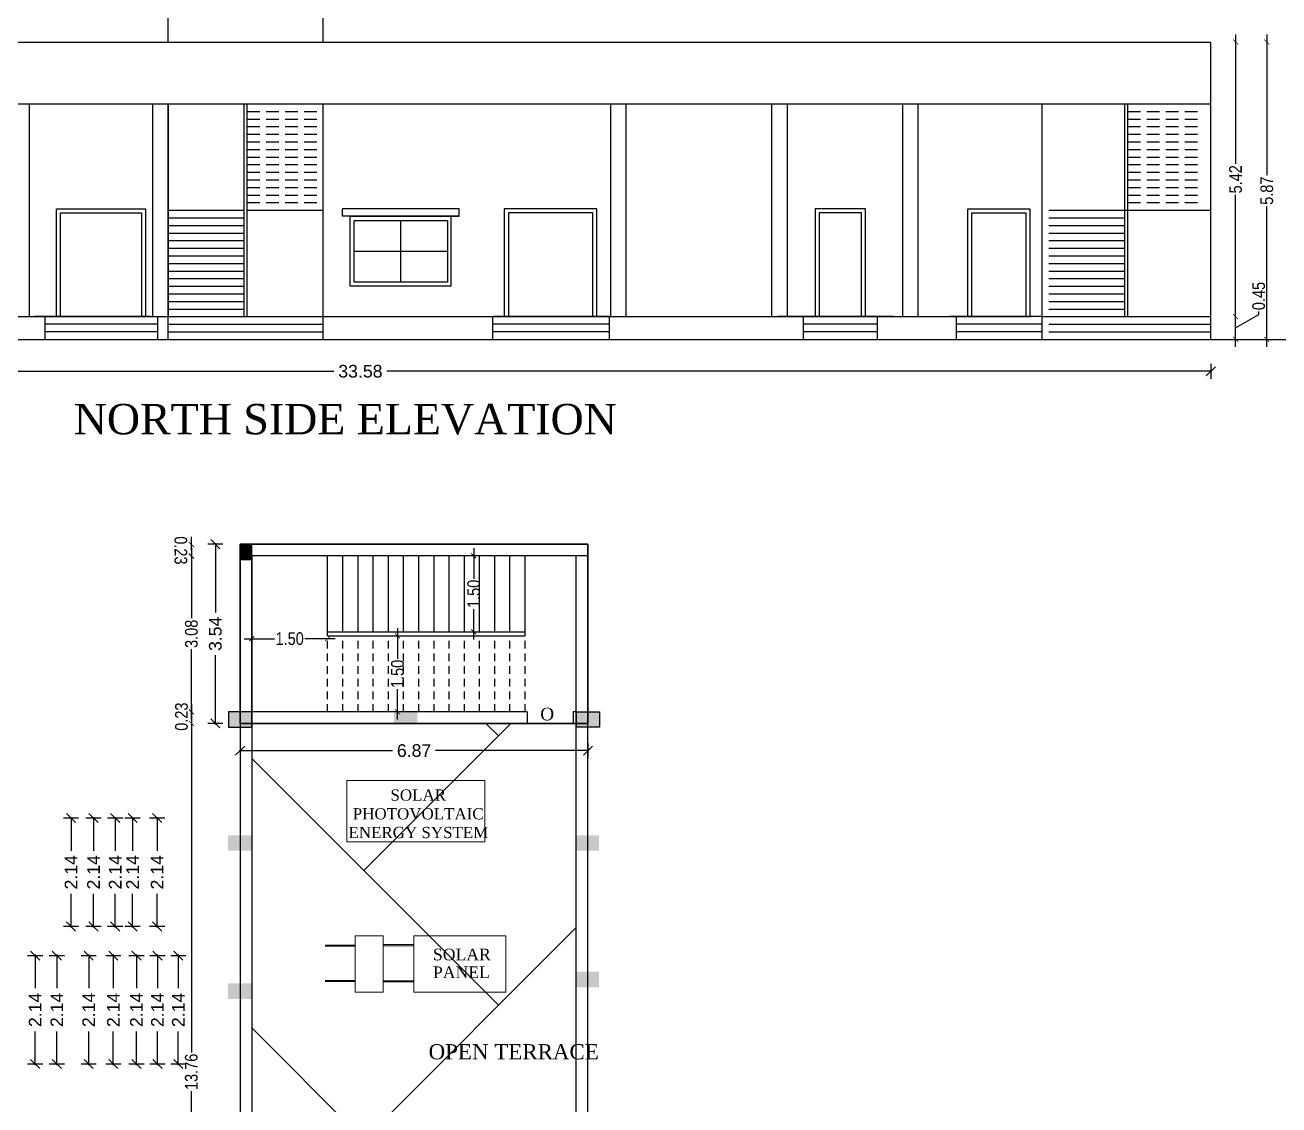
# Model space of a CAD drawing. Header units: metres. Extents: x 0 to 2231, y 0 to 2243.
# Drawn here: x 2164.25 to 2189, y 2190.54 to 2211.86 of the extents above; entities that cross this region are included whole.
import ezdxf

# ---------------------------------------------------------------- set-up
doc = ezdxf.new("R2010")
doc.units = ezdxf.units.M
doc.linetypes.add('DASHED', pattern=[0.75, 0.5, -0.25])
doc.linetypes.add('DASHED2', pattern=[0.375, 0.25, -0.125])
for name, color, linetype in [('BLK_2_FLR_0_WATER_CLOSET', 213, 'Continuous'), ('BLK_2_FLR_1_ROOF_AREA', 54, 'Continuous'), ('BLK_2_STAIR_HEADROOM', 1, 'Continuous')]:
    doc.layers.add(name, color=color, linetype=linetype)
doc.styles.add('DIM', font='swissc.ttf')
doc.styles.get("Standard").update_dxf_attribs({"font": 'arial.ttf'})
doc.styles.add('TIMES NEW ROMAN', font='times.ttf')
doc.dimstyles.new('Din', dxfattribs={"dimscale": 0, "dimtxt": 0.25, "dimasz": 0.1, "dimexe": 0.15, "dimexo": 0.15, "dimgap": 0.03, "dimtad": 0, "dimzin": 0, "dimdsep": 46, "dimtxsty": 'DIM', "dimblk": 'ARCHTICK', "dimcen": 0.09, "dimdle": 0.15, "dimse1": 1, "dimse2": 1, "dimclrd": 256, "dimclre": 256, "dimclrt": 7, "dimadec": 0, "dimazin": 3, "dimtfac": 1, "dimtofl": 0, "dimtmove": 1, "dimatfit": 3, "dimfxl": 0, "dimtolj": 1, "dimtzin": 0, "dimarcsym": 0})
doc.dimstyles.new('STANDARD$0', dxfattribs={"dimtxt": 0.25, "dimasz": 0.18, "dimexe": 0.15, "dimexo": 0.15, "dimgap": 0.1, "dimtad": 0, "dimzin": 0, "dimdsep": 46, "dimtxsty": 'Standard', "dimblk": 'OBLIQUE', "dimcen": 0.0625, "dimdle": 0.02, "dimadec": 0, "dimazin": 0, "dimtfac": 1, "dimtix": 1, "dimtofl": 0, "dimtmove": 2, "dimatfit": 3, "dimldrblk": 'OBLIQUE', "dimfxl": 0, "dimtolj": 1, "dimtzin": 0, "dimarcsym": 0})

# ---------------------------------------------------------------- blocks, each defined once
blk = doc.blocks.new('_ArchTick')
at = {"color": 0, "linetype": 'ByBlock', "const_width": 0.15}
blk.add_lwpolyline([(-0.5, -0.5), (0.5, 0.5)], dxfattribs=at)
blk = doc.blocks.new('*D583')
at = {"lineweight": -2}
for p, q in [((2173.107, 2201.53), (2173.107, 2200.93)), ((2173.107, 2199.73), (2173.107, 2200.33))]:
    blk.add_line(p, q, dxfattribs=at)
at = {"layer": 'Defpoints', "color": 0}
for p in [(2173.223, 2201.38), (2173.107, 2199.88), (2173.223, 2199.88)]:
    blk.add_point(p, dxfattribs=at)
at = {"lineweight": -2, "xscale": 0.1, "yscale": 0.1, "zscale": 0.1}
for p, rotation in [((2173.107, 2201.38), 90), ((2173.107, 2199.88), 270)]:
    blk.add_blockref('_ArchTick', p, dxfattribs=dict(at, rotation=rotation))
at = {"color": 7, "insert": (2173.107, 2200.63), "char_height": 0.25, "attachment_point": 5, "rotation": 90, "style": 'DIM'}
blk.add_mtext('\\A1;1.50', dxfattribs=at)
blk = doc.blocks.new('*D584')
at = {"lineweight": -2}
for p, q in [((2171.602, 2199.95), (2171.602, 2199.35)), ((2171.602, 2198.15), (2171.602, 2198.75))]:
    blk.add_line(p, q, dxfattribs=at)
at = {"layer": 'Defpoints', "color": 0}
for p in [(2171.602, 2199.8), (2171.723, 2199.8), (2171.723, 2198.3)]:
    blk.add_point(p, dxfattribs=at)
at = {"lineweight": -2, "xscale": 0.1, "yscale": 0.1, "zscale": 0.1}
for p, rotation in [((2171.602, 2199.8), 90), ((2171.602, 2198.3), 270)]:
    blk.add_blockref('_ArchTick', p, dxfattribs=dict(at, rotation=rotation))
at = {"color": 7, "insert": (2171.602, 2199.05), "char_height": 0.25, "attachment_point": 5, "rotation": 90, "style": 'DIM'}
blk.add_mtext('\\A1;1.50', dxfattribs=at)
blk = doc.blocks.new('*D585')
at = {"lineweight": -2}
for p, q in [((2168.576, 2199.745), (2169.175, 2199.745)), ((2170.373, 2199.745), (2169.774, 2199.745))]:
    blk.add_line(p, q, dxfattribs=at)
at = {"layer": 'Defpoints', "color": 0}
for p in [(2168.726, 2199.8), (2168.726, 2199.745), (2170.223, 2199.8)]:
    blk.add_point(p, dxfattribs=at)
at = {"lineweight": -2, "xscale": 0.1, "yscale": 0.1, "zscale": 0.1}
for p, rotation in [((2168.726, 2199.745), 179.9999999994431), ((2170.223, 2199.745), 359.9999999994433)]:
    blk.add_blockref('_ArchTick', p, dxfattribs=dict(at, rotation=rotation))
at = {"color": 7, "insert": (2169.474, 2199.745), "char_height": 0.25, "attachment_point": 5, "style": 'DIM'}
blk.add_mtext('\\A1;1.50', dxfattribs=at)
blk = doc.blocks.new('A$C41D80E98')
at = {"lineweight": 13}
blk.add_lwpolyline([(0, 2.37), (1.096, 2.37), (1.096, -0.092), (0, -0.092)], close=True, dxfattribs=at)
at = {"linetype": 'ByBlock', "lineweight": 18, "insert": (0.161, -0.088), "char_height": 0.2, "attachment_point": 1, "rotation": 90}
blk.add_mtext_dynamic_manual_height_columns('{\\fTimes New Roman|b0|i0|c0|p18;\\W5.12754;  \\W1;SOLAR \\P{\\W1.363485; }PHOTOVOLTAIC \\P{\\W0.286337; }ENERGY SYSTEM }', width=2.4665, gutter_width=12.5, heights=[0], dxfattribs=at)
blk = doc.blocks.new('A$C0F376840')
at = {"lineweight": 18}
for p, q in [((0, 1.735), (0, 3.532)), ((0, 3.532), (1.096, 3.532)), ((1.096, 3.532), (1.096, 1.735)), ((1.096, 1.735), (0, 1.735)), ((0.17, 1.136), (0.17, 1.735)), ((0.193, 1.136), (0.193, 1.735)), ((0.875, 1.136), (0.875, 1.735)), ((0.898, 1.136), (0.898, 1.735)), ((0, 1.136), (1.096, 1.136)), ((0, 1.136), (0, 0.588)), ((1.096, 1.136), (1.096, 0.588)), ((0, 0.588), (1.096, 0.588)), ((0.178, 0.588), (0.178, 0)), ((0.2, 0.588), (0.2, 0)), ((0.869, 0.588), (0.869, 0)), ((0.892, 0.588), (0.892, 0))]:
    blk.add_line(p, q, dxfattribs=at)
at = {"lineweight": 13, "style": 'TIMES NEW ROMAN'}
for s, p in [('SOLAR ', (0.477, 2.11)), ('PANEL', (0.825, 2.11))]:
    blk.add_text(s, height=0.2286, rotation=90, dxfattribs=at).set_placement(p)
blk = doc.blocks.new('*D587')
at = {"lineweight": -2}
blk.add_line((2167.532, 2201.753), (2167.535, 2201.223), dxfattribs=at)
at = {"layer": 'Defpoints', "color": 0}
for p in [(2168.726, 2201.61), (2167.534, 2201.373), (2168.727, 2201.38)]:
    blk.add_point(p, dxfattribs=at)
at = {"lineweight": -2, "xscale": 0.1, "yscale": 0.1, "zscale": 0.1}
for p, rotation in [((2167.533, 2201.603), 90.35561954023548), ((2167.534, 2201.373), 270.3556195402355)]:
    blk.add_blockref('_ArchTick', p, dxfattribs=dict(at, rotation=rotation))
at = {"color": 7, "insert": (2167.323, 2201.488), "char_height": 0.25, "attachment_point": 5, "rotation": 270.3556, "style": 'DIM'}
blk.add_mtext('\\A1;0.23', dxfattribs=at)
blk = doc.blocks.new('*D588')
at = {"lineweight": -2}
for p, q in [((2167.534, 2201.531), (2167.534, 2200.147)), ((2167.533, 2198.151), (2167.533, 2199.535))]:
    blk.add_line(p, q, dxfattribs=at)
at = {"layer": 'Defpoints', "color": 0}
for p in [(2168.727, 2201.38), (2167.533, 2198.301), (2168.726, 2198.3)]:
    blk.add_point(p, dxfattribs=at)
at = {"lineweight": -2, "xscale": 0.1, "yscale": 0.1, "zscale": 0.1}
for p, rotation in [((2167.534, 2201.381), 89.97344365436845), ((2167.533, 2198.301), 269.9734436543684)]:
    blk.add_blockref('_ArchTick', p, dxfattribs=dict(at, rotation=rotation))
at = {"color": 7, "insert": (2167.534, 2199.841), "char_height": 0.25, "attachment_point": 5, "rotation": 89.9734, "style": 'DIM'}
blk.add_mtext('\\A1;3.08', dxfattribs=at)
blk = doc.blocks.new('*D589')
at = {"lineweight": -2}
blk.add_line((2167.533, 2198.45), (2167.533, 2197.922), dxfattribs=at)
at = {"layer": 'Defpoints', "color": 0}
for p in [(2168.727, 2198.3), (2167.533, 2198.072), (2168.727, 2198.072)]:
    blk.add_point(p, dxfattribs=at)
at = {"lineweight": -2, "xscale": 0.1, "yscale": 0.1, "zscale": 0.1}
for p, rotation in [((2167.533, 2198.3), 90), ((2167.533, 2198.072), 270)]:
    blk.add_blockref('_ArchTick', p, dxfattribs=dict(at, rotation=rotation))
at = {"color": 7, "insert": (2167.338, 2198.206), "char_height": 0.25, "attachment_point": 5, "rotation": 90, "style": 'DIM'}
blk.add_mtext('\\A1;0.23', dxfattribs=at)
blk = doc.blocks.new('*D430')
at = {"lineweight": -2}
for p, q in [((2167.533, 2198.222), (2167.533, 2191.577)), ((2167.533, 2184.165), (2167.533, 2190.81))]:
    blk.add_line(p, q, dxfattribs=at)
at = {"layer": 'Defpoints', "color": 0}
for p in [(2168.727, 2198.072), (2167.533, 2184.315), (2168.727, 2184.315)]:
    blk.add_point(p, dxfattribs=at)
at = {"lineweight": -2, "xscale": 0.1, "yscale": 0.1, "zscale": 0.1}
for p, rotation in [((2167.533, 2198.072), 90), ((2167.533, 2184.315), 270)]:
    blk.add_blockref('_ArchTick', p, dxfattribs=dict(at, rotation=rotation))
at = {"color": 7, "insert": (2167.533, 2191.193), "char_height": 0.25, "attachment_point": 5, "rotation": 90, "style": 'DIM'}
blk.add_mtext('\\A1;13.76', dxfattribs=at)
blk = doc.blocks.new('*D547')
at = {"lineweight": -2}
for p, q in [((2188.149, 2205.504), (2188.149, 2206.254)), ((2188.149, 2205.879), (2188.605, 2206.147)), ((2188.605, 2206.147), (2188.605, 2206.207))]:
    blk.add_line(p, q, dxfattribs=at)
at = {"layer": 'Defpoints', "color": 0}
for p in [(2187.66, 2206.104), (2188.149, 2206.104), (2187.66, 2205.654)]:
    blk.add_point(p, dxfattribs=at)
at = {"lineweight": -2, "xscale": 0.1, "yscale": 0.1, "zscale": 0.1}
for p, rotation in [((2188.149, 2206.104), 90), ((2188.149, 2205.654), 270)]:
    blk.add_blockref('_ArchTick', p, dxfattribs=dict(at, rotation=rotation))
at = {"color": 7, "insert": (2188.605, 2206.51), "char_height": 0.25, "attachment_point": 5, "rotation": 90, "style": 'DIM'}
blk.add_mtext('\\A1;0.45', dxfattribs=at)
blk = doc.blocks.new('*D548')
at = {"lineweight": -2}
for p, q in [((2188.149, 2211.674), (2188.149, 2209.118)), ((2188.149, 2205.954), (2188.149, 2208.509))]:
    blk.add_line(p, q, dxfattribs=at)
at = {"layer": 'Defpoints', "color": 0}
for p in [(2187.66, 2211.524), (2188.149, 2211.524), (2187.66, 2206.104)]:
    blk.add_point(p, dxfattribs=at)
at = {"lineweight": -2, "xscale": 0.1, "yscale": 0.1, "zscale": 0.1}
for p, rotation in [((2188.149, 2211.524), 90), ((2188.149, 2206.104), 270)]:
    blk.add_blockref('_ArchTick', p, dxfattribs=dict(at, rotation=rotation))
at = {"color": 7, "insert": (2188.149, 2208.814), "char_height": 0.25, "attachment_point": 5, "rotation": 90, "style": 'DIM'}
blk.add_mtext('\\A1;5.42', dxfattribs=at)
blk = doc.blocks.new('*D410')
at = {"lineweight": -2}
for p, q in [((2188.765, 2211.674), (2188.765, 2208.894)), ((2188.765, 2205.504), (2188.765, 2208.283))]:
    blk.add_line(p, q, dxfattribs=at)
at = {"layer": 'Defpoints', "color": 0}
for p in [(2187.66, 2211.524), (2188.765, 2211.524), (2187.66, 2205.654)]:
    blk.add_point(p, dxfattribs=at)
at = {"lineweight": -2, "xscale": 0.1, "yscale": 0.1, "zscale": 0.1}
for p, rotation in [((2188.765, 2211.524), 90), ((2188.765, 2205.654), 270)]:
    blk.add_blockref('_ArchTick', p, dxfattribs=dict(at, rotation=rotation))
at = {"color": 7, "insert": (2188.765, 2208.589), "char_height": 0.25, "attachment_point": 5, "rotation": 90, "style": 'DIM'}
blk.add_mtext('\\A1;5.87', dxfattribs=at)
blk = doc.blocks.new('_Oblique')
at = {"color": 0, "lineweight": -2}
blk.add_line((-0.5, -0.5), (0.5, 0.5), dxfattribs=at)
blk = doc.blocks.new('*D535')
at = {"color": 0, "lineweight": -2}
for p, q in [((2154.08, 2205.174), (2154.08, 2204.874)), ((2187.66, 2205.174), (2187.66, 2204.874)), ((2154.06, 2205.024), (2170.348, 2205.024)), ((2187.68, 2205.024), (2171.392, 2205.024))]:
    blk.add_line(p, q, dxfattribs=at)
at = {"layer": 'Defpoints', "color": 0}
for p in [(2154.08, 2205.654), (2187.66, 2205.654), (2187.66, 2205.024)]:
    blk.add_point(p, dxfattribs=at)
at = {"color": 0, "lineweight": -2, "xscale": 0.18, "yscale": 0.18, "zscale": 0.18, "rotation": 180}
blk.add_blockref('_Oblique', (2154.08, 2205.024), dxfattribs=at)
at = {"color": 0, "lineweight": -2, "xscale": 0.18, "yscale": 0.18, "zscale": 0.18}
blk.add_blockref('_Oblique', (2187.66, 2205.024), dxfattribs=at)
at = {"color": 0, "insert": (2170.87, 2205.024), "char_height": 0.25, "attachment_point": 5}
blk.add_mtext('\\A1;33.58', dxfattribs=at)
blk = doc.blocks.new('*D396')
at = {"layer": 'BLK_2_FLR_0_WATER_CLOSET', "color": 0, "lineweight": -2}
for p, q in [((2165.308, 2196.204), (2165.008, 2196.204)), ((2165.158, 2196.224), (2165.158, 2195.56)), ((2165.158, 2194.044), (2165.158, 2194.708)), ((2165.308, 2194.064), (2165.008, 2194.064))]:
    blk.add_line(p, q, dxfattribs=at)
at = {"layer": 'Defpoints', "color": 0}
for p in [(2165.158, 2196.204), (2165.473, 2196.204), (2165.473, 2194.064)]:
    blk.add_point(p, dxfattribs=at)
at = {"layer": 'BLK_2_FLR_0_WATER_CLOSET', "color": 0, "lineweight": -2, "xscale": 0.18, "yscale": 0.18, "zscale": 0.18}
for p, rotation in [((2165.158, 2196.204), 90), ((2165.158, 2194.064), 270)]:
    blk.add_blockref('_Oblique', p, dxfattribs=dict(at, rotation=rotation))
at = {"layer": 'BLK_2_FLR_0_WATER_CLOSET', "color": 0, "insert": (2165.158, 2195.134), "char_height": 0.25, "attachment_point": 5, "rotation": 90}
blk.add_mtext('\\A1;2.14', dxfattribs=at)
blk = doc.blocks.new('*D397')
at = {"layer": 'BLK_2_FLR_0_WATER_CLOSET', "color": 0, "lineweight": -2}
for p, q in [((2165.751, 2196.204), (2165.451, 2196.204)), ((2165.601, 2196.224), (2165.601, 2195.56)), ((2165.601, 2194.044), (2165.601, 2194.708)), ((2165.751, 2194.064), (2165.451, 2194.064))]:
    blk.add_line(p, q, dxfattribs=at)
at = {"layer": 'Defpoints', "color": 0}
for p in [(2165.601, 2196.204), (2165.915, 2196.204), (2165.915, 2194.064)]:
    blk.add_point(p, dxfattribs=at)
at = {"layer": 'BLK_2_FLR_0_WATER_CLOSET', "color": 0, "lineweight": -2, "xscale": 0.18, "yscale": 0.18, "zscale": 0.18}
for p, rotation in [((2165.601, 2196.204), 90), ((2165.601, 2194.064), 270)]:
    blk.add_blockref('_Oblique', p, dxfattribs=dict(at, rotation=rotation))
at = {"layer": 'BLK_2_FLR_0_WATER_CLOSET', "color": 0, "insert": (2165.601, 2195.134), "char_height": 0.25, "attachment_point": 5, "rotation": 90}
blk.add_mtext('\\A1;2.14', dxfattribs=at)
blk = doc.blocks.new('*D398')
at = {"layer": 'BLK_2_FLR_0_WATER_CLOSET', "color": 0, "lineweight": -2}
for p, q in [((2166.179, 2196.204), (2165.879, 2196.204)), ((2166.029, 2196.224), (2166.029, 2195.56)), ((2166.029, 2194.044), (2166.029, 2194.708)), ((2166.179, 2194.064), (2165.879, 2194.064))]:
    blk.add_line(p, q, dxfattribs=at)
at = {"layer": 'Defpoints', "color": 0}
for p in [(2166.029, 2196.204), (2166.343, 2196.204), (2166.343, 2194.064)]:
    blk.add_point(p, dxfattribs=at)
at = {"layer": 'BLK_2_FLR_0_WATER_CLOSET', "color": 0, "lineweight": -2, "xscale": 0.18, "yscale": 0.18, "zscale": 0.18}
for p, rotation in [((2166.029, 2196.204), 90), ((2166.029, 2194.064), 270)]:
    blk.add_blockref('_Oblique', p, dxfattribs=dict(at, rotation=rotation))
at = {"layer": 'BLK_2_FLR_0_WATER_CLOSET', "color": 0, "insert": (2166.029, 2195.134), "char_height": 0.25, "attachment_point": 5, "rotation": 90}
blk.add_mtext('\\A1;2.14', dxfattribs=at)
blk = doc.blocks.new('*D399')
at = {"layer": 'BLK_2_FLR_0_WATER_CLOSET', "color": 0, "lineweight": -2}
for p, q in [((2166.522, 2196.204), (2166.222, 2196.204)), ((2166.372, 2196.224), (2166.372, 2195.56)), ((2166.372, 2194.044), (2166.372, 2194.708)), ((2166.522, 2194.064), (2166.222, 2194.064))]:
    blk.add_line(p, q, dxfattribs=at)
at = {"layer": 'Defpoints', "color": 0}
for p in [(2166.372, 2196.204), (2166.686, 2196.204), (2166.686, 2194.064)]:
    blk.add_point(p, dxfattribs=at)
at = {"layer": 'BLK_2_FLR_0_WATER_CLOSET', "color": 0, "lineweight": -2, "xscale": 0.18, "yscale": 0.18, "zscale": 0.18}
for p, rotation in [((2166.372, 2196.204), 90), ((2166.372, 2194.064), 270)]:
    blk.add_blockref('_Oblique', p, dxfattribs=dict(at, rotation=rotation))
at = {"layer": 'BLK_2_FLR_0_WATER_CLOSET', "color": 0, "insert": (2166.372, 2195.134), "char_height": 0.25, "attachment_point": 5, "rotation": 90}
blk.add_mtext('\\A1;2.14', dxfattribs=at)
blk = doc.blocks.new('*D400')
at = {"layer": 'BLK_2_FLR_0_WATER_CLOSET', "color": 0, "lineweight": -2}
for p, q in [((2167.007, 2196.204), (2166.707, 2196.204)), ((2166.857, 2196.224), (2166.857, 2195.56)), ((2166.857, 2194.044), (2166.857, 2194.708)), ((2167.007, 2194.064), (2166.707, 2194.064))]:
    blk.add_line(p, q, dxfattribs=at)
at = {"layer": 'Defpoints', "color": 0}
for p in [(2166.857, 2196.204), (2167.171, 2196.204), (2167.171, 2194.064)]:
    blk.add_point(p, dxfattribs=at)
at = {"layer": 'BLK_2_FLR_0_WATER_CLOSET', "color": 0, "lineweight": -2, "xscale": 0.18, "yscale": 0.18, "zscale": 0.18}
for p, rotation in [((2166.857, 2196.204), 90), ((2166.857, 2194.064), 270)]:
    blk.add_blockref('_Oblique', p, dxfattribs=dict(at, rotation=rotation))
at = {"layer": 'BLK_2_FLR_0_WATER_CLOSET', "color": 0, "insert": (2166.857, 2195.134), "char_height": 0.25, "attachment_point": 5, "rotation": 90}
blk.add_mtext('\\A1;2.14', dxfattribs=at)
blk = doc.blocks.new('*D403')
at = {"layer": 'BLK_2_FLR_0_WATER_CLOSET', "color": 0, "lineweight": -2}
for p, q in [((2164.599, 2193.487), (2164.299, 2193.487)), ((2164.449, 2193.507), (2164.449, 2192.843)), ((2164.449, 2191.327), (2164.449, 2191.991)), ((2164.599, 2191.347), (2164.299, 2191.347))]:
    blk.add_line(p, q, dxfattribs=at)
at = {"layer": 'Defpoints', "color": 0}
for p in [(2164.449, 2193.487), (2164.763, 2193.487), (2164.763, 2191.347)]:
    blk.add_point(p, dxfattribs=at)
at = {"layer": 'BLK_2_FLR_0_WATER_CLOSET', "color": 0, "lineweight": -2, "xscale": 0.18, "yscale": 0.18, "zscale": 0.18}
for p, rotation in [((2164.449, 2193.487), 90), ((2164.449, 2191.347), 270)]:
    blk.add_blockref('_Oblique', p, dxfattribs=dict(at, rotation=rotation))
at = {"layer": 'BLK_2_FLR_0_WATER_CLOSET', "color": 0, "insert": (2164.449, 2192.417), "char_height": 0.25, "attachment_point": 5, "rotation": 90}
blk.add_mtext('\\A1;2.14', dxfattribs=at)
blk = doc.blocks.new('*D404')
at = {"layer": 'BLK_2_FLR_0_WATER_CLOSET', "color": 0, "lineweight": -2}
for p, q in [((2165.027, 2193.487), (2164.727, 2193.487)), ((2164.877, 2193.507), (2164.877, 2192.843)), ((2164.877, 2191.327), (2164.877, 2191.991)), ((2165.027, 2191.347), (2164.727, 2191.347))]:
    blk.add_line(p, q, dxfattribs=at)
at = {"layer": 'Defpoints', "color": 0}
for p in [(2164.877, 2193.487), (2165.191, 2193.487), (2165.191, 2191.347)]:
    blk.add_point(p, dxfattribs=at)
at = {"layer": 'BLK_2_FLR_0_WATER_CLOSET', "color": 0, "lineweight": -2, "xscale": 0.18, "yscale": 0.18, "zscale": 0.18}
for p, rotation in [((2164.877, 2193.487), 90), ((2164.877, 2191.347), 270)]:
    blk.add_blockref('_Oblique', p, dxfattribs=dict(at, rotation=rotation))
at = {"layer": 'BLK_2_FLR_0_WATER_CLOSET', "color": 0, "insert": (2164.877, 2192.417), "char_height": 0.25, "attachment_point": 5, "rotation": 90}
blk.add_mtext('\\A1;2.14', dxfattribs=at)
blk = doc.blocks.new('*D405')
at = {"layer": 'BLK_2_FLR_0_WATER_CLOSET', "color": 0, "lineweight": -2}
for p, q in [((2165.656, 2193.487), (2165.356, 2193.487)), ((2165.506, 2193.507), (2165.506, 2192.843)), ((2165.506, 2191.327), (2165.506, 2191.991)), ((2165.656, 2191.347), (2165.356, 2191.347))]:
    blk.add_line(p, q, dxfattribs=at)
at = {"layer": 'Defpoints', "color": 0}
for p in [(2165.506, 2193.487), (2165.82, 2193.487), (2165.82, 2191.347)]:
    blk.add_point(p, dxfattribs=at)
at = {"layer": 'BLK_2_FLR_0_WATER_CLOSET', "color": 0, "lineweight": -2, "xscale": 0.18, "yscale": 0.18, "zscale": 0.18}
for p, rotation in [((2165.506, 2193.487), 90), ((2165.506, 2191.347), 270)]:
    blk.add_blockref('_Oblique', p, dxfattribs=dict(at, rotation=rotation))
at = {"layer": 'BLK_2_FLR_0_WATER_CLOSET', "color": 0, "insert": (2165.506, 2192.417), "char_height": 0.25, "attachment_point": 5, "rotation": 90}
blk.add_mtext('\\A1;2.14', dxfattribs=at)
blk = doc.blocks.new('*D406')
at = {"layer": 'BLK_2_FLR_0_WATER_CLOSET', "color": 0, "lineweight": -2}
for p, q in [((2166.142, 2193.487), (2165.842, 2193.487)), ((2165.992, 2193.507), (2165.992, 2192.843)), ((2165.992, 2191.327), (2165.992, 2191.991)), ((2166.142, 2191.347), (2165.842, 2191.347))]:
    blk.add_line(p, q, dxfattribs=at)
at = {"layer": 'Defpoints', "color": 0}
for p in [(2165.992, 2193.487), (2166.306, 2193.487), (2166.306, 2191.347)]:
    blk.add_point(p, dxfattribs=at)
at = {"layer": 'BLK_2_FLR_0_WATER_CLOSET', "color": 0, "lineweight": -2, "xscale": 0.18, "yscale": 0.18, "zscale": 0.18}
for p, rotation in [((2165.992, 2193.487), 90), ((2165.992, 2191.347), 270)]:
    blk.add_blockref('_Oblique', p, dxfattribs=dict(at, rotation=rotation))
at = {"layer": 'BLK_2_FLR_0_WATER_CLOSET', "color": 0, "insert": (2165.992, 2192.417), "char_height": 0.25, "attachment_point": 5, "rotation": 90}
blk.add_mtext('\\A1;2.14', dxfattribs=at)
blk = doc.blocks.new('*D407')
at = {"layer": 'BLK_2_FLR_0_WATER_CLOSET', "color": 0, "lineweight": -2}
for p, q in [((2166.599, 2193.487), (2166.299, 2193.487)), ((2166.449, 2193.507), (2166.449, 2192.843)), ((2166.449, 2191.327), (2166.449, 2191.991)), ((2166.599, 2191.347), (2166.299, 2191.347))]:
    blk.add_line(p, q, dxfattribs=at)
at = {"layer": 'Defpoints', "color": 0}
for p in [(2166.449, 2193.487), (2166.763, 2193.487), (2166.763, 2191.347)]:
    blk.add_point(p, dxfattribs=at)
at = {"layer": 'BLK_2_FLR_0_WATER_CLOSET', "color": 0, "lineweight": -2, "xscale": 0.18, "yscale": 0.18, "zscale": 0.18}
for p, rotation in [((2166.449, 2193.487), 90), ((2166.449, 2191.347), 270)]:
    blk.add_blockref('_Oblique', p, dxfattribs=dict(at, rotation=rotation))
at = {"layer": 'BLK_2_FLR_0_WATER_CLOSET', "color": 0, "insert": (2166.449, 2192.417), "char_height": 0.25, "attachment_point": 5, "rotation": 90}
blk.add_mtext('\\A1;2.14', dxfattribs=at)
blk = doc.blocks.new('*D408')
at = {"layer": 'BLK_2_FLR_0_WATER_CLOSET', "color": 0, "lineweight": -2}
for p, q in [((2167.014, 2193.487), (2166.714, 2193.487)), ((2166.864, 2193.507), (2166.864, 2192.843)), ((2166.864, 2191.327), (2166.864, 2191.991)), ((2167.014, 2191.347), (2166.714, 2191.347))]:
    blk.add_line(p, q, dxfattribs=at)
at = {"layer": 'Defpoints', "color": 0}
for p in [(2166.864, 2193.487), (2167.178, 2193.487), (2167.178, 2191.347)]:
    blk.add_point(p, dxfattribs=at)
at = {"layer": 'BLK_2_FLR_0_WATER_CLOSET', "color": 0, "lineweight": -2, "xscale": 0.18, "yscale": 0.18, "zscale": 0.18}
for p, rotation in [((2166.864, 2193.487), 90), ((2166.864, 2191.347), 270)]:
    blk.add_blockref('_Oblique', p, dxfattribs=dict(at, rotation=rotation))
at = {"layer": 'BLK_2_FLR_0_WATER_CLOSET', "color": 0, "insert": (2166.864, 2192.417), "char_height": 0.25, "attachment_point": 5, "rotation": 90}
blk.add_mtext('\\A1;2.14', dxfattribs=at)
blk = doc.blocks.new('*D409')
at = {"layer": 'BLK_2_FLR_0_WATER_CLOSET', "color": 0, "lineweight": -2}
for p, q in [((2167.425, 2193.487), (2167.125, 2193.487)), ((2167.275, 2193.507), (2167.275, 2192.843)), ((2167.275, 2191.327), (2167.275, 2191.991)), ((2167.425, 2191.347), (2167.125, 2191.347))]:
    blk.add_line(p, q, dxfattribs=at)
at = {"layer": 'Defpoints', "color": 0}
for p in [(2167.275, 2193.487), (2167.589, 2193.487), (2167.589, 2191.347)]:
    blk.add_point(p, dxfattribs=at)
at = {"layer": 'BLK_2_FLR_0_WATER_CLOSET', "color": 0, "lineweight": -2, "xscale": 0.18, "yscale": 0.18, "zscale": 0.18}
for p, rotation in [((2167.275, 2193.487), 90), ((2167.275, 2191.347), 270)]:
    blk.add_blockref('_Oblique', p, dxfattribs=dict(at, rotation=rotation))
at = {"layer": 'BLK_2_FLR_0_WATER_CLOSET', "color": 0, "insert": (2167.275, 2192.417), "char_height": 0.25, "attachment_point": 5, "rotation": 90}
blk.add_mtext('\\A1;2.14', dxfattribs=at)
blk = doc.blocks.new('*D513')
at = {"layer": 'BLK_2_STAIR_HEADROOM', "color": 0, "lineweight": -2}
for p, q in [((2168.497, 2197.685), (2168.497, 2197.385)), ((2175.363, 2197.685), (2175.363, 2197.385)), ((2168.477, 2197.535), (2171.504, 2197.535)), ((2175.383, 2197.535), (2172.355, 2197.535))]:
    blk.add_line(p, q, dxfattribs=at)
at = {"layer": 'Defpoints', "color": 0}
for p in [(2168.497, 2198.072), (2175.363, 2198.072), (2175.363, 2197.535)]:
    blk.add_point(p, dxfattribs=at)
at = {"layer": 'BLK_2_STAIR_HEADROOM', "color": 0, "lineweight": -2, "xscale": 0.18, "yscale": 0.18, "zscale": 0.18, "rotation": 180}
blk.add_blockref('_Oblique', (2168.497, 2197.535), dxfattribs=at)
at = {"layer": 'BLK_2_STAIR_HEADROOM', "color": 0, "lineweight": -2, "xscale": 0.18, "yscale": 0.18, "zscale": 0.18}
blk.add_blockref('_Oblique', (2175.363, 2197.535), dxfattribs=at)
at = {"layer": 'BLK_2_STAIR_HEADROOM', "color": 0, "insert": (2171.93, 2197.535), "char_height": 0.25, "attachment_point": 5}
blk.add_mtext('\\A1;6.87', dxfattribs=at)
blk = doc.blocks.new('*D469')
at = {"layer": 'BLK_2_STAIR_HEADROOM', "color": 0, "lineweight": -2}
for p, q in [((2168.157, 2201.61), (2167.857, 2201.61)), ((2168.007, 2201.63), (2168.007, 2200.265)), ((2168.007, 2198.052), (2168.007, 2199.417)), ((2168.157, 2198.072), (2167.857, 2198.072))]:
    blk.add_line(p, q, dxfattribs=at)
at = {"layer": 'Defpoints', "color": 0}
for p in [(2168.007, 2201.61), (2168.497, 2201.61), (2168.497, 2198.072)]:
    blk.add_point(p, dxfattribs=at)
at = {"layer": 'BLK_2_STAIR_HEADROOM', "color": 0, "lineweight": -2, "xscale": 0.18, "yscale": 0.18, "zscale": 0.18}
for p, rotation in [((2168.007, 2201.61), 90), ((2168.007, 2198.072), 270)]:
    blk.add_blockref('_Oblique', p, dxfattribs=dict(at, rotation=rotation))
at = {"layer": 'BLK_2_STAIR_HEADROOM', "color": 0, "insert": (2168.007, 2199.841), "char_height": 0.25, "attachment_point": 5, "rotation": 90}
blk.add_mtext('\\A1;3.54', dxfattribs=at)

msp = doc.modelspace()

# ---------------------------------------------------------------- hatches: boundary and pattern name
h = msp.add_hatch(color=256)
h.dxf.hatch_style = 1
h.paths.add_polyline_path([(2168.71485, 2201.6103), (2168.48627, 2201.6103), (2168.48627, 2201.30553), (2168.71485, 2201.30553)])
h = msp.add_hatch(color=256)
h.dxf.hatch_style = 1
h.paths.add_polyline_path([(2168.72555, 2201.6103), (2168.49698, 2201.6103), (2168.49698, 2201.30553), (2168.72555, 2201.30553)])
for points in [[(2168.71485, 2197.99553), (2168.71485, 2198.3003), (2168.2577, 2198.3003), (2168.2577, 2197.99553)], [(2168.72555, 2197.99553), (2168.72555, 2198.3003), (2168.26841, 2198.3003), (2168.26841, 2197.99553)], [(2171.99105, 2198.07173), (2171.99105, 2198.3003), (2171.53391, 2198.3003), (2171.53391, 2198.07173)], [(2175.12341, 2197.99553), (2175.12341, 2198.3003), (2175.58055, 2198.3003), (2175.58055, 2197.99553)], [(2175.13411, 2197.99553), (2175.13411, 2198.3003), (2175.59126, 2198.3003), (2175.59126, 2197.99553)], [(2168.71485, 2195.55932), (2168.71485, 2195.86408), (2168.2577, 2195.86408), (2168.2577, 2195.55932)], [(2175.12341, 2195.55932), (2175.12341, 2195.86408), (2175.58055, 2195.86408), (2175.58055, 2195.55932)], [(2175.12341, 2192.86359), (2175.12341, 2193.16836), (2175.58055, 2193.16836), (2175.58055, 2192.86359)], [(2168.71485, 2192.63359), (2168.71485, 2192.93836), (2168.2577, 2192.93836), (2168.2577, 2192.63359)]]:
    msp.add_hatch(color=256).paths.add_polyline_path(points)
h = msp.add_hatch()
h.set_pattern_fill('AR-HBONE', color=256, scale=0.037)
h.set_pattern_definition([(45, (-68621.0715, -38533.1004), (1e-15, 5.31631162), [11.2776, -3.7592]), (135, (-68618.4133, -38530.4423), (2e-15, 5.31631162), [11.2776, -3.7592])])
h.paths.add_polyline_path([(2175.13268, 2198.07173), (2175.07184, 2198.07173), (2174.16184, 2198.07173), (2168.72698, 2198.07173), (2168.72698, 2184.31498), (2174.16184, 2184.31498), (2175.07184, 2184.31498), (2175.13268, 2184.31498)])
h.paths.add_polyline_path([(2175.13268, 2180.79784), (2175.07184, 2180.79784), (2174.16184, 2180.79784), (2168.72698, 2180.79784), (2168.72698, 2168.46872), (2175.13268, 2168.46872)])

# ---------------------------------------------------------------- linework, layer by layer
for p, q in [((2167.07611, 2211.52369), (2167.07611, 2212.74369)), ((2170.13648, 2211.52369), (2170.13648, 2212.74369)), ((2154.08004, 2211.52369), (2187.65999, 2211.52369)), ((2187.65999, 2205.65369), (2187.65999, 2211.52369)), ((2154.08004, 2210.30369), (2187.65999, 2210.30369)), ((2164.33175, 2210.30369), (2164.33175, 2206.10369)), ((2166.77087, 2206.10369), (2166.77087, 2210.30369)), ((2167.07611, 2205.65369), (2167.07611, 2210.30369)), ((2167.07611, 2210.30369), (2167.07611, 2206.10369)), ((2168.57611, 2206.10369), (2168.57611, 2210.30369)), ((2168.58548, 2210.30369), (2170.09484, 2210.30369)), ((2168.63648, 2206.10369), (2168.63648, 2210.30369)), ((2170.13648, 2205.65369), (2170.13648, 2210.30369)), ((2175.81321, 2206.10369), (2175.81321, 2210.30369)), ((2176.11988, 2206.10369), (2176.11988, 2210.30369)), ((2178.98865, 2210.30369), (2178.98865, 2206.10369)), ((2179.29531, 2210.30369), (2179.29531, 2206.10369)), ((2181.57122, 2210.30369), (2181.57122, 2206.10369)), ((2181.87789, 2210.30369), (2181.87789, 2206.10369)), ((2184.32932, 2205.65369), (2184.32932, 2210.30369)), ((2185.95931, 2206.10369), (2185.95931, 2210.30369)), ((2186.01931, 2206.10369), (2186.01931, 2210.30369)), ((2186.09025, 2210.30369), (2187.59962, 2210.30369)), ((2187.65999, 2205.65369), (2187.65999, 2210.30369)), ((2167.07611, 2208.20369), (2168.57611, 2208.20369)), ((2167.07611, 2208.05369), (2168.57611, 2208.05369)), ((2168.63648, 2208.20369), (2170.13648, 2208.20369)), ((2170.5172, 2208.08369), (2170.51602, 2208.23369)), ((2172.81889, 2208.23369), (2170.5172, 2208.23369)), ((2172.81889, 2208.08369), (2170.5172, 2208.08369)), ((2172.81889, 2208.08369), (2170.5172, 2208.08369)), ((2172.65578, 2208.08369), (2172.81889, 2208.08369)), ((2172.81889, 2208.08369), (2172.81889, 2208.23369)), ((2184.45931, 2208.20369), (2185.96868, 2208.20369)), ((2184.45931, 2208.05369), (2185.95931, 2208.05369)), ((2185.91919, 2208.20369), (2187.65999, 2208.20369)), ((2167.07611, 2207.90369), (2168.57611, 2207.90369)), ((2171.66155, 2208.00369), (2171.66155, 2206.78369)), ((2184.45931, 2207.90369), (2185.95931, 2207.90369)), ((2167.07611, 2207.75369), (2168.57611, 2207.75369)), ((2167.07611, 2207.60369), (2168.57611, 2207.60369)), ((2184.45931, 2207.75369), (2185.95931, 2207.75369)), ((2184.45931, 2207.60369), (2185.95931, 2207.60369)), ((2167.07611, 2207.45369), (2168.57611, 2207.45369)), ((2167.07611, 2207.30369), (2168.57611, 2207.30369)), ((2170.74733, 2207.39369), (2172.58733, 2207.39369)), ((2184.45931, 2207.45369), (2185.95931, 2207.45369)), ((2184.45931, 2207.30369), (2185.95931, 2207.30369)), ((2167.07611, 2207.15369), (2168.57611, 2207.15369)), ((2184.45931, 2207.15369), (2185.95931, 2207.15369)), ((2167.07611, 2207.00369), (2168.57611, 2207.00369)), ((2167.07611, 2206.85369), (2168.57611, 2206.85369)), ((2184.45931, 2207.00369), (2185.95931, 2207.00369)), ((2184.45931, 2206.85369), (2185.95931, 2206.85369)), ((2167.07611, 2206.70369), (2168.57611, 2206.70369)), ((2184.45931, 2206.70369), (2185.95931, 2206.70369)), ((2167.07611, 2206.55369), (2168.57611, 2206.55369)), ((2167.07611, 2206.40369), (2168.57611, 2206.40369)), ((2184.45931, 2206.55369), (2185.95931, 2206.55369)), ((2184.45931, 2206.40369), (2185.95931, 2206.40369)), ((2154.08005, 2206.10369), (2184.09932, 2206.10369)), ((2166.71755, 2206.10369), (2164.42856, 2206.10369)), ((2164.63698, 2206.10369), (2164.63698, 2205.65369)), ((2166.86142, 2206.10369), (2166.86142, 2205.65369)), ((2167.07611, 2206.25369), (2168.57611, 2206.25369)), ((2167.07611, 2206.10369), (2170.13648, 2206.10369)), ((2167.07611, 2206.10369), (2168.45692, 2206.10369)), ((2173.47968, 2206.10369), (2173.47968, 2205.65369)), ((2175.78255, 2206.10369), (2173.49356, 2206.10369)), ((2175.78255, 2206.10369), (2175.78255, 2205.65369)), ((2181.40155, 2206.10369), (2179.11256, 2206.10369)), ((2179.61375, 2206.10369), (2179.61375, 2205.65369)), ((2181.07185, 2206.10369), (2181.07185, 2205.65369)), ((2184.31994, 2206.10369), (2182.49064, 2206.10369)), ((2182.6304, 2206.10369), (2182.6304, 2205.65369)), ((2184.32932, 2206.10369), (2186.09025, 2206.10369)), ((2184.45931, 2206.25369), (2185.95931, 2206.25369)), ((2184.58088, 2206.10369), (2187.65999, 2206.10369)), ((2166.86142, 2205.95369), (2164.63698, 2205.95369)), ((2167.07611, 2205.95369), (2170.13648, 2205.95369)), ((2175.78255, 2205.95369), (2173.47968, 2205.95369)), ((2181.07185, 2205.95369), (2179.61375, 2205.95369)), ((2184.31994, 2205.95369), (2182.6304, 2205.95369)), ((2184.45931, 2205.95369), (2187.65999, 2205.95369)), ((2150.84005, 2205.65369), (2191.21422, 2205.65369)), ((2166.86142, 2205.80369), (2164.63698, 2205.80369)), ((2167.07611, 2205.80369), (2170.13648, 2205.80369)), ((2175.78255, 2205.80369), (2173.47968, 2205.80369)), ((2181.07185, 2205.80369), (2179.61375, 2205.80369)), ((2184.31994, 2205.80369), (2182.6304, 2205.80369)), ((2184.45931, 2205.80369), (2187.65999, 2205.80369)), ((2168.72555, 2198.3003), (2168.72555, 2201.3803)), ((2175.36268, 2201.3803), (2168.72555, 2201.3803)), ((2170.22318, 2199.8803), (2170.22318, 2201.3803)), ((2170.52318, 2199.8803), (2170.52318, 2201.3803)), ((2170.82318, 2199.8803), (2170.82318, 2201.3803)), ((2171.12318, 2199.8803), (2171.12318, 2201.3803)), ((2171.42318, 2199.8803), (2171.42318, 2201.3803)), ((2171.72318, 2199.8803), (2171.72318, 2201.3803)), ((2172.02318, 2199.8803), (2172.02318, 2201.3803)), ((2172.32318, 2199.8803), (2172.32318, 2201.3803)), ((2172.62318, 2199.8803), (2172.62318, 2201.3803)), ((2172.92318, 2199.8803), (2172.92318, 2201.3803)), ((2173.22318, 2199.8803), (2173.22318, 2201.3803)), ((2173.52318, 2199.8803), (2173.52318, 2201.3803)), ((2173.82318, 2199.8803), (2173.82318, 2201.3803)), ((2174.12318, 2199.8803), (2174.12318, 2201.3803)), ((2168.49698, 2200.1103), (2168.49698, 2200.1103)), ((2168.49698, 2200.0303), (2168.49698, 2200.0303)), ((2170.22318, 2199.8803), (2174.12478, 2199.8803)), ((2174.12478, 2199.8003), (2174.12478, 2199.8803)), ((2170.22318, 2199.8003), (2174.12478, 2199.8003)), ((2174.16184, 2198.3003), (2168.72555, 2198.3003)), ((2174.16184, 2198.3003), (2174.16184, 2198.07173)), ((2175.13411, 2198.3003), (2175.07184, 2198.3003)), ((2175.07184, 2198.3003), (2175.07184, 2198.07173)), ((2174.16184, 2198.07173), (2168.49698, 2198.07173)), ((2174.16184, 2198.07173), (2175.07184, 2198.07173)), ((2175.13411, 2198.07173), (2175.07184, 2198.07173))]:
    msp.add_line(p, q)
at = {"linetype": 'DASHED2'}
for p, q in [((2168.64585, 2210.30369), (2170.15522, 2210.30369)), ((2186.15063, 2210.30369), (2187.65999, 2210.30369)), ((2168.63648, 2210.15369), (2170.13648, 2210.15369)), ((2186.01931, 2210.15369), (2187.42999, 2210.15369)), ((2168.63648, 2210.00369), (2170.13648, 2210.00369)), ((2168.63648, 2209.85369), (2170.13648, 2209.85369)), ((2186.01931, 2210.00369), (2187.42999, 2210.00369)), ((2186.01931, 2209.85369), (2187.42999, 2209.85369)), ((2168.63648, 2209.70369), (2170.13648, 2209.70369)), ((2168.63648, 2209.55369), (2170.13648, 2209.55369)), ((2186.01931, 2209.70369), (2187.42999, 2209.70369)), ((2186.01931, 2209.55369), (2187.42999, 2209.55369)), ((2168.63648, 2209.40369), (2170.13648, 2209.40369)), ((2186.01931, 2209.40369), (2187.42999, 2209.40369)), ((2168.63648, 2209.25369), (2170.13648, 2209.25369)), ((2168.63648, 2209.10369), (2170.13648, 2209.10369)), ((2186.01931, 2209.25369), (2187.42999, 2209.25369)), ((2186.01931, 2209.10369), (2187.42999, 2209.10369)), ((2168.63648, 2208.95369), (2170.13648, 2208.95369)), ((2168.63648, 2208.80369), (2170.13648, 2208.80369)), ((2186.01931, 2208.95369), (2187.42999, 2208.95369)), ((2186.01931, 2208.80369), (2187.42999, 2208.80369)), ((2168.63648, 2208.65369), (2170.13648, 2208.65369)), ((2186.01931, 2208.65369), (2187.42999, 2208.65369)), ((2168.63648, 2208.50369), (2170.13648, 2208.50369)), ((2168.63648, 2208.35369), (2170.13648, 2208.35369)), ((2186.01931, 2208.50369), (2187.42999, 2208.50369)), ((2186.01931, 2208.35369), (2187.42999, 2208.35369))]:
    msp.add_line(p, q, dxfattribs=at)
at = {"linetype": 'DASHED', "ltscale": 0.3}
for p, q in [((2170.22318, 2198.3003), (2170.22318, 2199.8803)), ((2170.52318, 2198.3003), (2170.52318, 2199.8003)), ((2170.82318, 2198.3003), (2170.82318, 2199.8003)), ((2171.12318, 2198.3003), (2171.12318, 2199.8003)), ((2171.42318, 2198.3003), (2171.42318, 2199.8003)), ((2171.72318, 2198.3003), (2171.72318, 2199.8003)), ((2172.02318, 2198.3003), (2172.02318, 2199.8003)), ((2172.32318, 2198.3003), (2172.32318, 2199.8003)), ((2172.62318, 2198.3003), (2172.62318, 2199.8003)), ((2172.92318, 2198.3003), (2172.92318, 2199.8003)), ((2173.22318, 2198.3003), (2173.22318, 2199.8003)), ((2173.52318, 2198.3003), (2173.52318, 2199.8003)), ((2173.82318, 2198.3003), (2173.82318, 2199.8003)), ((2174.12318, 2198.3003), (2174.12318, 2199.8003))]:
    msp.add_line(p, q, dxfattribs=at)
for points in [[(2164.86842, 2206.10369), (2164.86842, 2208.23369), (2166.62842, 2208.23369), (2166.62842, 2206.10369)], [(2164.94842, 2206.10369), (2164.94842, 2208.15369), (2166.54842, 2208.15369), (2166.54842, 2206.10369)], [(2175.54111, 2206.10369), (2175.54111, 2208.23369), (2173.71111, 2208.23369), (2173.71111, 2206.10369)], [(2175.46111, 2206.10369), (2175.46111, 2208.15369), (2173.79111, 2208.15369), (2173.79111, 2206.10369)], [(2180.84041, 2206.10369), (2180.84041, 2208.23369), (2179.84518, 2208.23369), (2179.84518, 2206.10369)], [(2180.76041, 2206.10369), (2180.76041, 2208.15369), (2179.92518, 2208.15369), (2179.92518, 2206.10369)], [(2182.86184, 2206.10369), (2182.86184, 2208.23369), (2184.08851, 2208.23369), (2184.08851, 2206.10369)], [(2182.94184, 2206.10369), (2182.94184, 2208.15369), (2184.00851, 2208.15369), (2184.00851, 2206.10369)]]:
    msp.add_lwpolyline(points)
for points in [[(2170.66733, 2208.08369), (2172.65578, 2208.08369), (2172.65578, 2206.70369), (2170.66733, 2206.70369)], [(2170.74733, 2208.00369), (2172.58733, 2208.00369), (2172.58733, 2206.78369), (2170.74733, 2206.78369)], [(2168.49698, 2201.30553), (2168.72555, 2201.30553), (2168.72555, 2201.6103), (2168.49698, 2201.6103)], [(2175.36268, 2201.6103), (2168.49698, 2201.6103), (2168.49698, 2198.07173), (2175.36268, 2198.07173)], [(2168.72698, 2201.3803), (2168.72698, 2168.46872), (2175.13268, 2168.46872), (2175.13268, 2201.3803)], [(2168.72555, 2197.99553), (2168.72555, 2198.3003), (2168.26841, 2198.3003), (2168.26841, 2197.99553)], [(2175.13411, 2197.99553), (2175.13411, 2198.3003), (2175.59126, 2198.3003), (2175.59126, 2197.99553)]]:
    msp.add_lwpolyline(points, close=True)
at = {"layer": 'BLK_2_FLR_1_ROOF_AREA', "color": 54}
msp.add_lwpolyline([(2168.49698, 2201.6103), (2168.49698, 2168.23872), (2175.36268, 2168.23872), (2175.36268, 2201.6103)], close=True, dxfattribs=at)
at = {"layer": 'BLK_2_STAIR_HEADROOM', "color": 1}
msp.add_lwpolyline([(2168.49698, 2201.6103), (2175.36268, 2201.6103), (2175.36268, 2198.07173), (2168.49698, 2198.07173)], close=True, dxfattribs=at)

# ---------------------------------------------------------------- block references
at = {"rotation": 269.9999999999999}
for name, p, xscale, yscale, zscale in [('A$C41D80E98', (2170.70279, 2196.94692), 1.107700410485018, 1.107700410485018, 1.107700410485018), ('A$C0F376840', (2170.17147, 2193.87654), 1.009865142977552, 1.009865142977552, 1.009865142977552)]:
    msp.add_blockref(name, p, dxfattribs=dict(at, xscale=xscale, yscale=yscale, zscale=zscale))

# ---------------------------------------------------------------- texts
at = {"attachment_point": 9}
for s, insert, char_height, width in [('{\\fTimes New Roman|b0|i0|c0|p18;NORTH SIDE ELEVATION}', (2175.93322, 2203.7663), 0.6, 35.9937113), ('{\\fTimes New Roman|b0|i0|c0|p18;\\W1.82856; \\W1;OPEN TERRACE}', (2175.57662, 2191.4361), 0.3, 7.0776506)]:
    msp.add_mtext(s, dxfattribs=dict(at, insert=insert, char_height=char_height, width=width))
at = {"insert": (2174.69536, 2198.1295), "char_height": 0.25, "attachment_point": 9, "rotation": 0.599542}
msp.add_mtext_dynamic_manual_height_columns('{\\fTimes New Roman|b0|i0|c0|p18;O}', width=0.3361048, gutter_width=12.5, heights=[0], dxfattribs=at)

# ---------------------------------------------------------------- dimensions: what is measured, and where the dimension line sits
for p1, p2, distance, picture, middle in [((2187.65999, 2206.10369), (2187.65999, 2211.52369), -0.48898, '*D548', (2188.14898, 2208.81369)), ((2187.65999, 2205.65369), (2187.65999, 2211.52369), -1.10456, '*D410', (2188.76455, 2208.58869)), ((2168.72698, 2201.3803), (2168.72555, 2198.3003), -1.19276, '*D588', (2167.5335, 2199.84085)), ((2173.22318, 2201.3803), (2173.22318, 2199.8803), -0.11582, '*D583', (2173.10736, 2200.6303)), ((2170.22318, 2199.8003), (2168.72555, 2199.8003), 0.05577, '*D585', (2169.47436, 2199.74453)), ((2171.72318, 2198.3003), (2171.72318, 2199.8003), 0.12162, '*D584', (2171.60155, 2199.0503)), ((2168.72698, 2198.07173), (2168.72698, 2184.31498), -1.19419, '*D430', (2167.53279, 2191.19335))]:
    dim = msp.add_aligned_dim(p1=p1, p2=p2, distance=distance, dimstyle='Din', override={"dimscale": 1, "dimpost": '\\X'})
    dim.commit()
    dim.dimension.update_dxf_attribs({"geometry": picture, "text_midpoint": middle})
for base, p1, p2, angle, picture, middle in [((2188.14898, 2206.10369), (2187.65999, 2205.65369), (2187.65999, 2206.10369), 90, '*D547', (2188.60464, 2206.23692)), ((2167.53427, 2201.3729), (2168.72555, 2201.6103), (2168.72698, 2201.3803), 270.35562, '*D587', (2167.32306, 2201.4879)), ((2167.53279, 2198.07173), (2168.72698, 2198.3003), (2168.72698, 2198.07173), 270, '*D589', (2167.33791, 2198.20601))]:
    dim = msp.add_linear_dim(base=base, p1=p1, p2=p2, angle=angle, dimstyle='Din', override={"dimscale": 1, "dimpost": '\\X'})
    dim.commit()
    dim.dimension.update_dxf_attribs({"geometry": picture, "text_midpoint": middle, "dimtype": 161})
dim = msp.add_linear_dim(base=(2187.65999, 2205.02387), p1=(2154.08005, 2205.65369), p2=(2187.65999, 2205.65369), dimstyle='STANDARD$0')
dim.commit()
dim.dimension.update_dxf_attribs({"geometry": '*D535', "text_midpoint": (2170.87002, 2205.02387)})
at = {"layer": 'BLK_2_FLR_0_WATER_CLOSET', "color": 1}
for p1, p2, picture, middle in [((2165.47256, 2194.06389), (2165.47256, 2196.20389), '*D396', (2165.15848, 2195.13389)), ((2165.91497, 2194.06389), (2165.91497, 2196.20389), '*D397', (2165.60089, 2195.13389)), ((2166.34335, 2194.06389), (2166.34335, 2196.20389), '*D398', (2166.02926, 2195.13389)), ((2166.68586, 2194.06389), (2166.68586, 2196.20389), '*D399', (2166.37178, 2195.13389)), ((2167.1713, 2194.06389), (2167.1713, 2196.20389), '*D400', (2166.85722, 2195.13389))]:
    dim = msp.add_aligned_dim(p1=p1, p2=p2, distance=0.31408, dimstyle='STANDARD$0', dxfattribs=at)
    dim.commit()
    dim.dimension.update_dxf_attribs({"geometry": picture, "text_midpoint": middle})
at = {"layer": 'BLK_2_FLR_0_WATER_CLOSET', "color": 2}
for p1, p2, picture, middle in [((2164.76259, 2191.347), (2164.76259, 2193.487), '*D403', (2164.4485, 2192.417)), ((2165.19134, 2191.347), (2165.19134, 2193.487), '*D404', (2164.87726, 2192.417)), ((2165.82025, 2191.347), (2165.82025, 2193.487), '*D405', (2165.50617, 2192.417)), ((2166.30606, 2191.347), (2166.30606, 2193.487), '*D406', (2165.99198, 2192.417)), ((2166.76344, 2191.347), (2166.76344, 2193.487), '*D407', (2166.44935, 2192.417)), ((2167.17797, 2191.347), (2167.17797, 2193.487), '*D408', (2166.86389, 2192.417)), ((2167.58866, 2191.347), (2167.58866, 2193.487), '*D409', (2167.27458, 2192.417))]:
    dim = msp.add_aligned_dim(p1=p1, p2=p2, distance=0.31408, dimstyle='STANDARD$0', dxfattribs=at)
    dim.commit()
    dim.dimension.update_dxf_attribs({"geometry": picture, "text_midpoint": middle})
at = {"layer": 'BLK_2_STAIR_HEADROOM', "color": 1}
for p2, distance, picture, middle in [((2168.49698, 2201.6103), 0.49047, '*D469', (2168.00651, 2199.84101)), ((2175.36268, 2198.07173), -0.53705, '*D513', (2171.92983, 2197.53467))]:
    dim = msp.add_aligned_dim(p1=(2168.49698, 2198.07173), p2=p2, distance=distance, dimstyle='STANDARD$0', dxfattribs=at)
    dim.commit()
    dim.dimension.update_dxf_attribs({"geometry": picture, "text_midpoint": middle})

doc.saveas('drawing.dxf')
